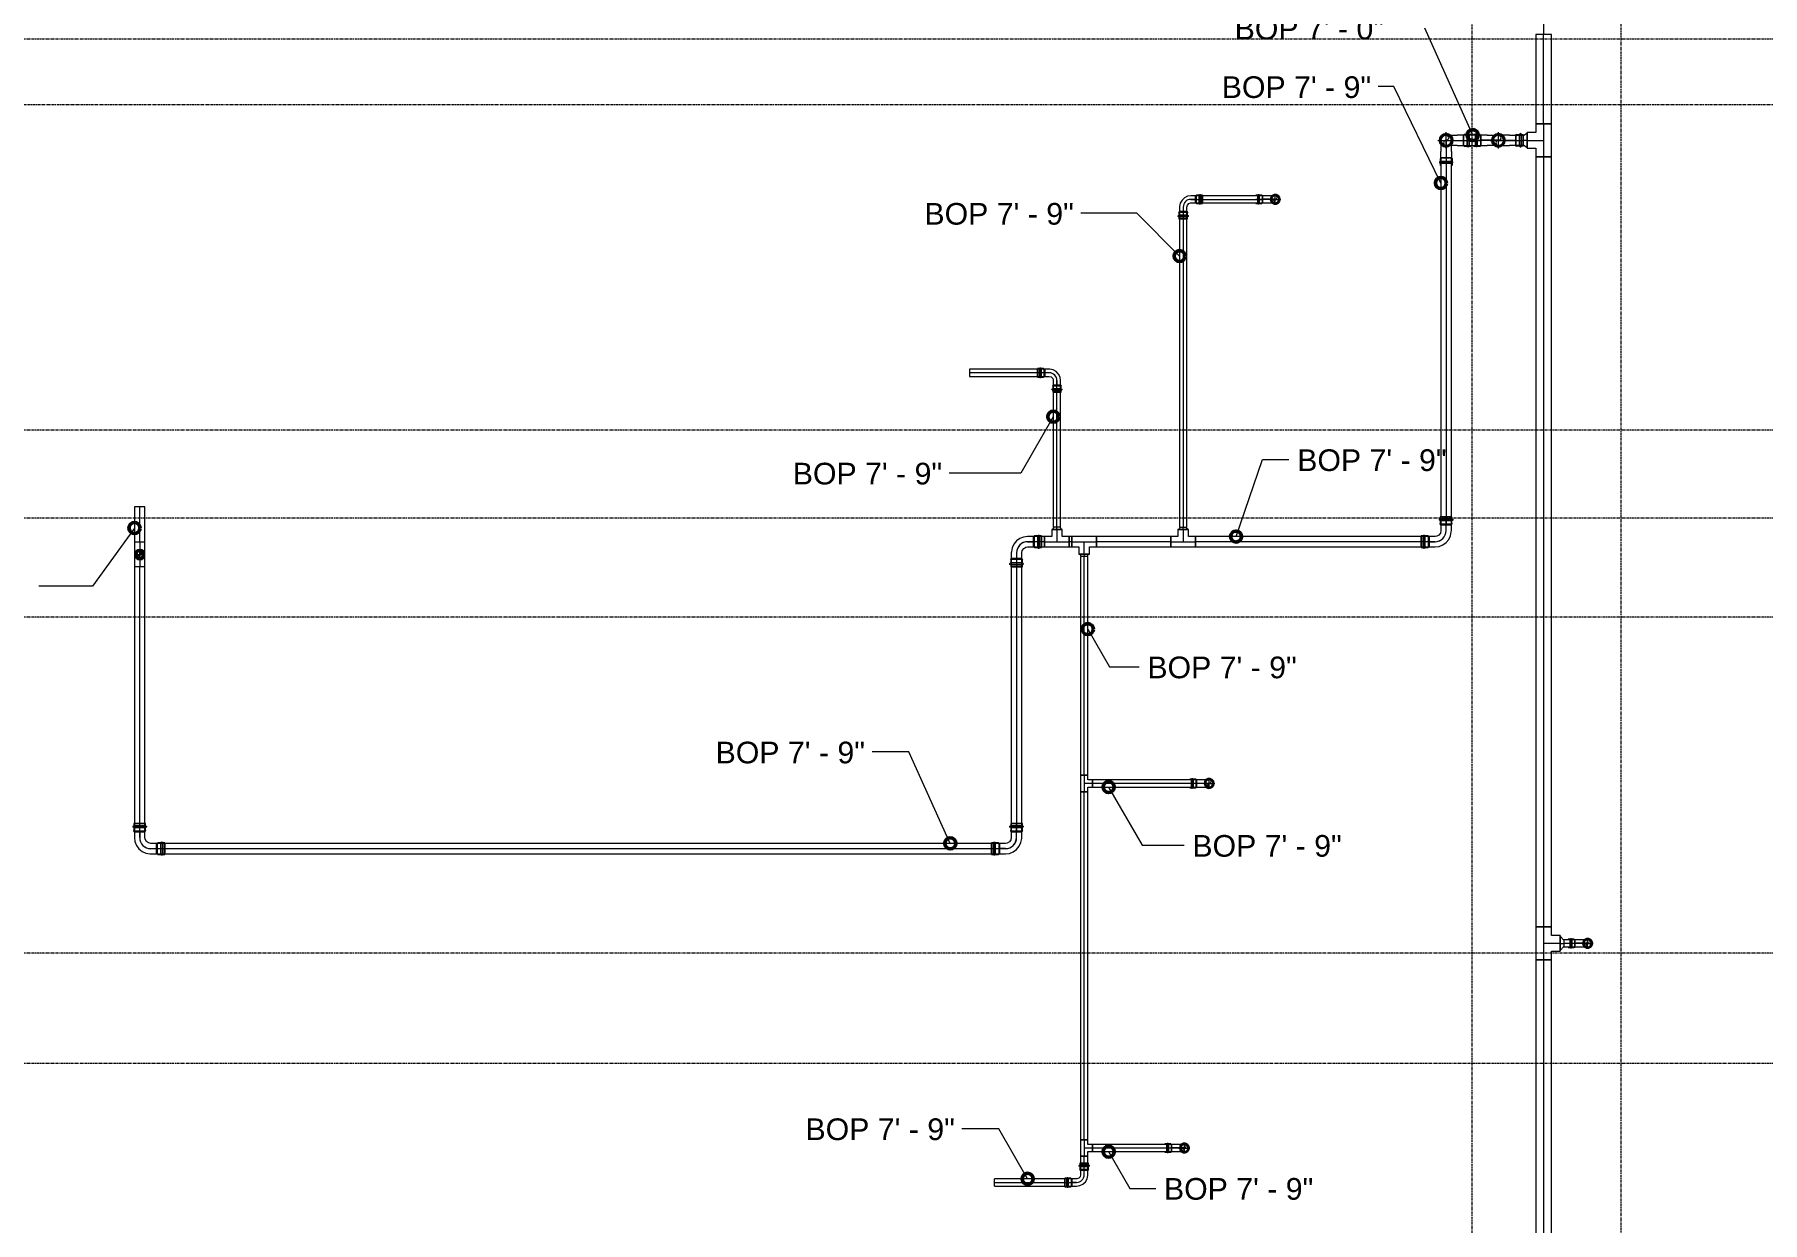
# Model space of a CAD drawing. Header units: inches. Extents: x -3679 to 241, y -496 to 1784.
# Drawn here: x -3343 to -3029.3, y 349.1 to 564.8 of the extents above; entities that cross this region are included whole.
import ezdxf

# ---------------------------------------------------------------- set-up
doc = ezdxf.new("R2010")
doc.units = ezdxf.units.IN
doc.header["$MEASUREMENT"] = 0
doc.linetypes.add('Grid Line', pattern=[0.875, 0.5, -0.125, 0.125, -0.125])
for name, color, linetype, lineweight in [('G-ANNO-DIMS', 251, 'Continuous', 9), ('P-PIPE', 1, 'Continuous', 9), ('P-PIPE-CNTR', 1, 'Continuous', 9), ('S-GRID', 8, 'Continuous', 9)]:
    doc.layers.add(name, color=color, linetype=linetype, lineweight=lineweight)
doc.styles.add('Arial', font='arial.ttf', dxfattribs={"height": 3.934132})

# ---------------------------------------------------------------- blocks, each defined once
blk = doc.blocks.new('Victaulic-VicPress316-Elbow 90-45deg Style P568_P571 - Standard-V1-FIFTH LEVEL')
at = {"layer": 'P-PIPE'}
for p, q in [((-2327.12, 161.86), (-2327.12, 161.86)), ((-2327.12, 161.86), (-2325.73, 161.86)), ((-2324.79, 162.52), (-2325.73, 162.52)), ((-2325.73, 161.86), (-2324.79, 161.86)), ((-2325.73, 161.21), (-2324.79, 161.21)), ((-2323.6, 162.52), (-2324.9, 162.52)), ((-2324.9, 161.86), (-2324.9, 161.86)), ((-2324.9, 161.86), (-2324.9, 161.86)), ((-2324.9, 161.21), (-2323.6, 161.21)), ((-2324.79, 162.52), (-2324.79, 161.86)), ((-2324.79, 161.86), (-2324.79, 162.52)), ((-2324.79, 161.86), (-2324.79, 161.21)), ((-2324.79, 161.21), (-2324.79, 161.86)), ((-2324.23, 162.63), (-2324.69, 162.63)), ((-2324.69, 161.1), (-2324.23, 161.1)), ((-2324.23, 161.86), (-2324.23, 161.86)), ((-2324.23, 161.86), (-2324.23, 161.86)), ((-2323.6, 162.63), (-2323.94, 162.63)), ((-2323.94, 161.86), (-2323.94, 161.86)), ((-2323.94, 161.86), (-2323.94, 161.86)), ((-2323.94, 161.1), (-2323.6, 161.1)), ((-2323.6, 161.86), (-2323.6, 161.86)), ((-2323.6, 161.86), (-2323.6, 161.86)), ((-2323.6, 161.86), (-2323.6, 161.86)), ((-2323.6, 161.86), (-2323.6, 161.86))]:
    blk.add_line(p, q, dxfattribs=at)
at = {"layer": 'P-PIPE', "flags": 128}
for points in [[(-2326.21, 161.86), (-2326.31, 162.26), (-2326.56, 162.58), (-2326.93, 162.76), (-2327.34, 162.75), (-2327.71, 162.56), (-2327.96, 162.24), (-2328.04, 161.86)], [(-2328.04, 161.86), (-2327.94, 161.47), (-2327.69, 161.15), (-2327.32, 160.97), (-2326.91, 160.98), (-2326.54, 161.17), (-2326.29, 161.49), (-2326.21, 161.86)], [(-2326.36, 161.86), (-2326.45, 162.23), (-2326.7, 162.51), (-2327.06, 162.63), (-2327.43, 162.57), (-2327.73, 162.34), (-2327.88, 162), (-2327.89, 161.86)], [(-2327.89, 161.86), (-2327.8, 161.5), (-2327.55, 161.22), (-2327.19, 161.1), (-2326.82, 161.16), (-2326.52, 161.39), (-2326.37, 161.73), (-2326.36, 161.86)], [(-2325.73, 162.52), (-2326.23, 162.52), (-2326.66, 162.52), (-2326.97, 162.52), (-2327.12, 162.52), (-2327.12, 162.52)], [(-2327.12, 161.21), (-2327.03, 161.21), (-2326.77, 161.21), (-2326.36, 161.21), (-2325.88, 161.21), (-2325.73, 161.21)], [(-2324.9, 162.52), (-2324.71, 162.63), (-2324.69, 162.63)], [(-2324.69, 161.1), (-2324.89, 161.19), (-2324.9, 161.21)], [(-2324.23, 162.63), (-2324.17, 162.75), (-2324.03, 162.76), (-2323.94, 162.65), (-2323.94, 162.63)], [(-2324.23, 162.63), (-2324.23, 162.54), (-2324.23, 162.29), (-2324.23, 161.93), (-2324.23, 161.86)], [(-2324.23, 161.86), (-2324.23, 162.23), (-2324.23, 162.51), (-2324.23, 162.63), (-2324.23, 162.63)], [(-2324.23, 161.1), (-2324.23, 161.19), (-2324.23, 161.44), (-2324.23, 161.8), (-2324.23, 161.86)], [(-2324.23, 161.86), (-2324.23, 161.5), (-2324.23, 161.22), (-2324.23, 161.1), (-2324.23, 161.1)], [(-2323.94, 161.1), (-2324.01, 160.98), (-2324.15, 160.97), (-2324.23, 161.08), (-2324.23, 161.1)], [(-2323.94, 162.63), (-2323.94, 162.54), (-2323.94, 162.29), (-2323.94, 161.93), (-2323.94, 161.86)], [(-2323.94, 161.86), (-2323.94, 162.23), (-2323.94, 162.51), (-2323.94, 162.63), (-2323.94, 162.63)], [(-2323.94, 161.1), (-2323.94, 161.19), (-2323.94, 161.44), (-2323.94, 161.8), (-2323.94, 161.86)], [(-2323.94, 161.86), (-2323.94, 161.5), (-2323.94, 161.22), (-2323.94, 161.1), (-2323.94, 161.1)]]:
    blk.add_lwpolyline(points, dxfattribs=at)
at = {"layer": 'P-PIPE'}
for radius, start, end in [(0.767, 0, 180), (0.767, 0, 180), (0.767, 0, 180), (0.767, 180, 360), (0.767, 180, 0), (0.767, 180, 0), (0.657, 360, 180), (0.657, 0, 180), (0.657, 90, 180), (0.658, 180, 0), (0.658, 180, 0), (0.657, 180, 270), (0.658, 0, 90), (0.658, 270, 0)]:
    blk.add_arc((-2327.12, 161.86), radius, start, end, dxfattribs=at)
blk = doc.blocks.new('Victaulic-VicPress316-Elbow 90-45deg Style P568_P571 - Standard-523083-FIFTH LEVEL')
at = {"layer": 'P-PIPE'}
for p, q in [((-0.77, 3.52), (-0.77, 3.18)), ((0.77, 3.52), (-0.77, 3.52)), ((-0.77, 3.52), (0.77, 3.52)), ((-0.77, 3.18), (0.77, 3.18)), ((0.77, 3.18), (-0.77, 3.18)), ((-0.66, 3.52), (-0.66, 2.22)), ((-0.66, 3.52), (0.66, 3.52)), ((0.66, 3.52), (-0.66, 3.52)), ((0.66, 2.22), (0.66, 3.52)), ((0.77, 3.18), (0.77, 3.52)), ((-3.18, 0.77), (-3.52, 0.77)), ((-3.52, 0.77), (-3.52, -0.77)), ((-3.52, -0.77), (-3.52, 0.77)), ((-2.22, 0.66), (-3.52, 0.66)), ((-3.52, -0.66), (-3.52, 0.66)), ((-3.52, 0.66), (-3.52, -0.66)), ((-3.18, -0.77), (-3.18, 0.77)), ((-3.18, 0.77), (-3.18, -0.77)), ((-2.44, 0.77), (-2.89, 0.77)), ((-2.89, -0.77), (-2.89, 0.77)), ((-2.89, 0.77), (-2.89, -0.77)), ((-1.39, 0.66), (-2.33, 0.66)), ((-2.33, 0), (-2.33, 0.66)), ((-2.33, 0.66), (-2.33, 0)), ((-2.22, -0.66), (-2.22, 0.66)), ((-2.22, 0.66), (-2.22, -0.66)), ((-0.77, 2.89), (-0.77, 2.44)), ((-0.77, 2.89), (0.77, 2.89)), ((0.77, 2.89), (-0.77, 2.89)), ((-0.66, 2.33), (-0.66, 1.39)), ((0, 2.33), (-0.66, 2.33)), ((-0.66, 2.33), (0, 2.33)), ((-0.66, 2.22), (0.66, 2.22)), ((0.66, 2.22), (-0.66, 2.22)), ((0, 2.33), (0.66, 2.33)), ((0.66, 2.33), (0, 2.33)), ((0, 1.39), (0, 2.33)), ((0.66, 1.39), (0.66, 2.33)), ((0.77, 2.44), (0.77, 2.89)), ((-3.52, -0.66), (-2.22, -0.66)), ((-3.52, -0.77), (-3.18, -0.77)), ((-2.89, -0.77), (-2.44, -0.77)), ((-2.33, 0), (-2.33, -0.66)), ((-2.33, -0.66), (-2.33, 0)), ((-1.39, 0), (-2.33, 0)), ((-2.33, -0.66), (-1.39, -0.66))]:
    blk.add_line(p, q, dxfattribs=at)
at = {"layer": 'P-PIPE', "flags": 128}
for points in [[(-0.77, 2.89), (-0.89, 2.96), (-0.9, 3.1), (-0.79, 3.18), (-0.77, 3.18)], [(0.77, 3.18), (0.67, 3.18), (0.42, 3.18), (0.07, 3.18), (-0.3, 3.18), (-0.6, 3.18), (-0.75, 3.18), (-0.77, 3.18)], [(-0.77, 3.18), (-0.67, 3.18), (-0.42, 3.18), (-0.07, 3.18), (0.3, 3.18), (0.6, 3.18), (0.75, 3.18), (0.77, 3.18)], [(0.77, 3.18), (0.89, 3.11), (0.9, 2.98), (0.79, 2.89), (0.77, 2.89)], [(-3.18, 0.77), (-3.11, 0.89), (-2.98, 0.9), (-2.89, 0.79), (-2.89, 0.77)], [(-3.18, 0.77), (-3.18, 0.67), (-3.18, 0.42), (-3.18, 0.07), (-3.18, -0.3), (-3.18, -0.6), (-3.18, -0.75), (-3.18, -0.77)], [(-3.18, -0.77), (-3.18, -0.67), (-3.18, -0.42), (-3.18, -0.07), (-3.18, 0.3), (-3.18, 0.6), (-3.18, 0.75), (-3.18, 0.77)], [(-2.89, -0.77), (-2.89, -0.67), (-2.89, -0.42), (-2.89, -0.07), (-2.89, 0.3), (-2.89, 0.6), (-2.89, 0.75), (-2.89, 0.77)], [(-2.89, 0.77), (-2.89, 0.67), (-2.89, 0.42), (-2.89, 0.07), (-2.89, -0.3), (-2.89, -0.6), (-2.89, -0.75), (-2.89, -0.77)], [(-2.44, 0.77), (-2.24, 0.68), (-2.22, 0.66)], [(-0.66, 1.39), (-0.75, 1.04), (-1, 0.77), (-1.35, 0.66), (-1.39, 0.66)], [(-1.39, -0.66), (-0.78, -0.56), (-0.23, -0.29), (0.22, 0.13), (0.53, 0.67), (0.65, 1.27), (0.66, 1.39)], [(-0.77, 2.89), (-0.67, 2.89), (-0.42, 2.89), (-0.07, 2.89), (0.3, 2.89), (0.6, 2.89), (0.75, 2.89), (0.77, 2.89)], [(0.77, 2.89), (0.67, 2.89), (0.42, 2.89), (0.07, 2.89), (-0.3, 2.89), (-0.6, 2.89), (-0.75, 2.89), (-0.77, 2.89)], [(-0.66, 2.22), (-0.77, 2.41), (-0.77, 2.44)], [(0.77, 2.44), (0.68, 2.24), (0.66, 2.22)], [(-2.89, -0.77), (-2.96, -0.89), (-3.1, -0.9), (-3.18, -0.79), (-3.18, -0.77)], [(-2.22, -0.66), (-2.41, -0.77), (-2.44, -0.77)]]:
    blk.add_lwpolyline(points, dxfattribs=at)
at = {"layer": 'P-PIPE'}
blk.add_arc((-1.39, 1.39), 1.39, 270, 0, dxfattribs=at)
blk = doc.blocks.new('Victaulic-VicPress316-Elbow 90-45deg Style P568_P571 - Standard-1125944-FIFTH LEVEL')
at = {"layer": 'P-PIPE'}
for p, q in [((-1.06, 4.55), (-1.06, 4.17)), ((1.06, 4.55), (-1.06, 4.55)), ((-1.06, 4.55), (1.06, 4.55)), ((-1.06, 4.17), (1.06, 4.17)), ((1.06, 4.17), (-1.06, 4.17)), ((-1.06, 3.85), (-1.06, 3.29)), ((-1.06, 3.85), (1.06, 3.85)), ((1.06, 3.85), (-1.06, 3.85)), ((-0.95, 4.55), (-0.95, 3.07)), ((-0.95, 4.55), (0.95, 4.55)), ((0.95, 4.55), (-0.95, 4.55)), ((-0.95, 3.18), (-0.95, 2.02)), ((0, 3.18), (-0.95, 3.18)), ((-0.95, 3.18), (0, 3.18)), ((0, 3.18), (0.95, 3.18)), ((0.95, 3.18), (0, 3.18)), ((0, 2.02), (0, 3.18)), ((0.95, 3.07), (0.95, 4.55)), ((0.95, 2.02), (0.95, 3.18)), ((1.06, 4.17), (1.06, 4.55)), ((1.06, 3.29), (1.06, 3.85)), ((-4.17, 1.06), (-4.55, 1.06)), ((-4.55, 1.06), (-4.55, -1.06)), ((-4.55, -1.06), (-4.55, 1.06)), ((-3.07, 0.95), (-4.55, 0.95)), ((-4.55, -0.95), (-4.55, 0.95)), ((-4.55, 0.95), (-4.55, -0.95)), ((-4.17, -1.06), (-4.17, 1.06)), ((-4.17, 1.06), (-4.17, -1.06)), ((-3.29, 1.06), (-3.85, 1.06)), ((-3.85, -1.06), (-3.85, 1.06)), ((-3.85, 1.06), (-3.85, -1.06)), ((-2.02, 0.95), (-3.18, 0.95)), ((-3.18, 0), (-3.18, 0.95)), ((-3.18, 0.95), (-3.18, 0)), ((-3.07, -0.95), (-3.07, 0.95)), ((-3.07, 0.95), (-3.07, -0.95)), ((-0.95, 3.07), (0.95, 3.07)), ((0.95, 3.07), (-0.95, 3.07)), ((-4.55, -0.95), (-3.07, -0.95)), ((-4.55, -1.06), (-4.17, -1.06)), ((-3.85, -1.06), (-3.29, -1.06)), ((-3.18, 0), (-3.18, -0.95)), ((-3.18, -0.95), (-3.18, 0)), ((-2.02, 0), (-3.18, 0)), ((-3.18, -0.95), (-2.02, -0.95))]:
    blk.add_line(p, q, dxfattribs=at)
at = {"layer": 'P-PIPE', "flags": 128}
for points in [[(-1.06, 3.85), (-1.2, 3.92), (-1.21, 4.08), (-1.08, 4.17), (-1.06, 4.17)], [(1.06, 4.17), (0.97, 4.17), (0.71, 4.17), (0.32, 4.17), (-0.12, 4.17), (-0.54, 4.17), (-0.86, 4.17), (-1.04, 4.17), (-1.06, 4.17)], [(-1.06, 4.17), (-0.97, 4.17), (-0.71, 4.17), (-0.32, 4.17), (0.12, 4.17), (0.54, 4.17), (0.86, 4.17), (1.04, 4.17), (1.06, 4.17)], [(-1.06, 3.85), (-0.97, 3.85), (-0.71, 3.85), (-0.32, 3.85), (0.12, 3.85), (0.54, 3.85), (0.86, 3.85), (1.04, 3.85), (1.06, 3.85)], [(1.06, 3.85), (0.97, 3.85), (0.71, 3.85), (0.32, 3.85), (-0.12, 3.85), (-0.54, 3.85), (-0.86, 3.85), (-1.04, 3.85), (-1.06, 3.85)], [(-0.95, 3.07), (-1.06, 3.26), (-1.06, 3.29)], [(1.06, 3.29), (0.97, 3.09), (0.95, 3.07)], [(1.06, 4.17), (1.2, 4.1), (1.21, 3.94), (1.08, 3.85), (1.06, 3.85)], [(-4.17, 1.06), (-4.1, 1.2), (-3.94, 1.21), (-3.85, 1.08), (-3.85, 1.06)], [(-4.17, 1.06), (-4.17, 0.97), (-4.17, 0.71), (-4.17, 0.32), (-4.17, -0.12), (-4.17, -0.54), (-4.17, -0.86), (-4.17, -1.04), (-4.17, -1.06)], [(-4.17, -1.06), (-4.17, -0.97), (-4.17, -0.71), (-4.17, -0.32), (-4.17, 0.12), (-4.17, 0.54), (-4.17, 0.86), (-4.17, 1.04), (-4.17, 1.06)], [(-3.85, -1.06), (-3.85, -0.97), (-3.85, -0.71), (-3.85, -0.32), (-3.85, 0.12), (-3.85, 0.54), (-3.85, 0.86), (-3.85, 1.04), (-3.85, 1.06)], [(-3.85, 1.06), (-3.85, 0.97), (-3.85, 0.71), (-3.85, 0.32), (-3.85, -0.12), (-3.85, -0.54), (-3.85, -0.86), (-3.85, -1.04), (-3.85, -1.06)], [(-3.29, 1.06), (-3.09, 0.97), (-3.07, 0.95)], [(-0.95, 2.02), (-1.04, 1.58), (-1.3, 1.22), (-1.69, 1), (-2.02, 0.95)], [(-2.02, -0.95), (-1.28, -0.86), (-0.59, -0.58), (0.02, -0.15), (0.49, 0.43), (0.81, 1.1), (0.94, 1.83), (0.95, 2.02)], [(-3.85, -1.06), (-3.92, -1.2), (-4.08, -1.21), (-4.17, -1.08), (-4.17, -1.06)], [(-3.07, -0.95), (-3.26, -1.06), (-3.29, -1.06)]]:
    blk.add_lwpolyline(points, dxfattribs=at)
at = {"layer": 'P-PIPE'}
blk.add_arc((-2.02, 2.02), 2.02, 270, 0, dxfattribs=at)
blk = doc.blocks.new('Transition - Generic - Plumbing-CW-1022941-FIFTH LEVEL')
at = {"layer": 'P-PIPE'}
for radius, start, end in [(0.812, 0, 180), (0.562, 360, 180), (0.812, 180, 0), (0.563, 180, 0)]:
    blk.add_arc((-3323.92, 470.33), radius, start, end, dxfattribs=at)
blk = doc.blocks.new('Victaulic-VicPress316-Elbow 90-45deg Style P568_P571 - Standard-V11-FIFTH LEVEL')
at = {"layer": 'P-PIPE'}
for p, q in [((-3077.06, 595.55), (-3077.06, 595.17)), ((-3077.06, 594.85), (-3077.06, 594.29)), ((-3076.95, 595.55), (-3076.95, 594.07)), ((-3076.95, 594.18), (-3076.95, 593.02)), ((-3076, 594.18), (-3076.95, 594.18)), ((-3076.95, 594.18), (-3076, 594.18)), ((-3076, 595.55), (-3076, 595.55)), ((-3076, 595.55), (-3076, 595.55)), ((-3076, 595.55), (-3076, 595.55)), ((-3076, 595.55), (-3076, 595.55)), ((-3076, 595.17), (-3076, 595.17)), ((-3076, 595.17), (-3076, 595.17)), ((-3076, 594.85), (-3076, 594.85)), ((-3076, 594.85), (-3076, 594.85)), ((-3075.05, 594.18), (-3076, 594.18)), ((-3076, 594.18), (-3075.05, 594.18)), ((-3076, 593.02), (-3076, 594.18)), ((-3076, 594.07), (-3076, 594.07)), ((-3076, 594.07), (-3076, 594.07)), ((-3076, 591), (-3076, 593.02)), ((-3075.05, 594.07), (-3075.05, 595.55)), ((-3075.05, 593.02), (-3075.05, 594.18)), ((-3074.94, 595.17), (-3074.94, 595.55)), ((-3074.94, 594.29), (-3074.94, 594.85)), ((-3076, 591), (-3076, 591))]:
    blk.add_line(p, q, dxfattribs=at)
at = {"layer": 'P-PIPE', "flags": 128}
for points in [[(-3077.06, 594.85), (-3077.2, 594.92), (-3077.21, 595.08), (-3077.09, 595.17), (-3077.06, 595.17)], [(-3077.06, 595.17), (-3076.97, 595.17), (-3076.71, 595.17), (-3076.32, 595.17), (-3076, 595.17)], [(-3076, 595.17), (-3076.44, 595.17), (-3076.79, 595.17), (-3077.01, 595.17), (-3077.06, 595.17)], [(-3077.06, 594.85), (-3076.97, 594.85), (-3076.71, 594.85), (-3076.32, 594.85), (-3076, 594.85)], [(-3076, 594.85), (-3076.44, 594.85), (-3076.79, 594.85), (-3077.01, 594.85), (-3077.06, 594.85)], [(-3076.95, 594.07), (-3077.06, 594.26), (-3077.06, 594.29)], [(-3076.95, 591), (-3076.95, 591.09), (-3076.95, 591.36), (-3076.95, 591.79), (-3076.95, 592.32), (-3076.95, 592.92), (-3076.95, 593.02)], [(-3074.94, 595.17), (-3075.04, 595.17), (-3075.3, 595.17), (-3075.68, 595.17), (-3076, 595.17)], [(-3076, 595.17), (-3075.57, 595.17), (-3075.21, 595.17), (-3074.99, 595.17), (-3074.94, 595.17)], [(-3074.94, 594.85), (-3075.04, 594.85), (-3075.3, 594.85), (-3075.68, 594.85), (-3076, 594.85)], [(-3076, 594.85), (-3075.57, 594.85), (-3075.21, 594.85), (-3074.99, 594.85), (-3074.94, 594.85)], [(-3074.94, 594.29), (-3075.03, 594.09), (-3075.05, 594.07)], [(-3075.05, 593.02), (-3075.05, 592.41), (-3075.05, 591.86), (-3075.05, 591.42), (-3075.05, 591.12), (-3075.05, 591), (-3075.05, 591)], [(-3074.94, 595.17), (-3074.81, 595.1), (-3074.79, 594.94), (-3074.92, 594.85), (-3074.94, 594.85)], [(-3076, 592.22), (-3076.47, 592.13), (-3076.87, 591.87), (-3077.13, 591.47), (-3077.23, 591.01), (-3077.14, 590.54), (-3076.87, 590.14), (-3076.48, 589.87), (-3076.02, 589.78), (-3076, 589.78)], [(-3076.95, 591), (-3076.86, 591.41), (-3076.6, 591.74), (-3076.23, 591.92), (-3076, 591.95)], [(-3076, 590.05), (-3076.41, 590.14), (-3076.74, 590.4), (-3076.93, 590.78), (-3076.95, 591)], [(-3076, 589.78), (-3075.54, 589.87), (-3075.14, 590.13), (-3074.87, 590.53), (-3074.78, 590.99), (-3074.87, 591.46), (-3075.13, 591.86), (-3075.53, 592.13), (-3075.99, 592.22), (-3076, 592.22)], [(-3076, 591.95), (-3075.59, 591.86), (-3075.27, 591.6), (-3075.08, 591.22), (-3075.05, 591)], [(-3075.05, 591), (-3075.15, 590.59), (-3075.4, 590.26), (-3075.78, 590.08), (-3076, 590.05)]]:
    blk.add_lwpolyline(points, dxfattribs=at)
at = {"layer": 'P-PIPE'}
for radius, start, end in [(1.06, 90, 270), (1.06, 90, 270), (1.06, 90, 270), (0.95, 90, 270), (0.95, 90, 270), (0.95, 90, 180), (0.95, 180, 270), (1.06, 270, 90), (1.06, 270, 90), (1.06, 270, 90), (0.95, 270, 90), (0.95, 270, 90), (0.95, 0, 90), (0.95, 270, 0)]:
    blk.add_arc((-3076, 591), radius, start, end, dxfattribs=at)

msp = doc.modelspace()

# ---------------------------------------------------------------- linework, layer by layer
at = {"layer": 'G-ANNO-DIMS'}
for p, q in [((-3081.88, 546.49), (-3090.57, 565.93)), ((-3096.22, 555.3), (-3099.02, 555.3)), ((-3087.65, 537.79), (-3096.22, 555.3)), ((-3142.87, 532.3), (-3153.01, 532.3)), ((-3135.1, 524.53), (-3142.87, 532.3)), ((-3158.03, 495.37), (-3163.94, 485.13)), ((-3124.84, 473.61), (-3120.04, 487.57)), ((-3120.04, 487.57), (-3115.24, 487.57)), ((-3163.94, 485.13), (-3176.92, 485.13)), ((-3324.87, 475.15), (-3332.52, 464.62)), ((-3332.52, 464.62), (-3342.25, 464.62)), ((-3151.76, 456.8), (-3147.8, 449.94)), ((-3147.8, 449.94), (-3142.45, 449.94)), ((-3184.29, 434.49), (-3190.93, 434.49)), ((-3176.73, 417.89), (-3184.29, 434.49)), ((-3147.99, 428.12), (-3141.88, 417.54)), ((-3141.88, 417.54), (-3134.28, 417.54)), ((-3167.94, 366.09), (-3174.61, 366.09)), ((-3162.69, 356.99), (-3167.94, 366.09)), ((-3147.99, 361.93), (-3144.14, 355.26)), ((-3144.14, 355.26), (-3139.44, 355.26))]:
    msp.add_line(p, q, dxfattribs=at)
at = {"layer": 'G-ANNO-DIMS', "lineweight": 50}
for centre in [(-3081.88, 546.49), (-3087.65, 537.79), (-3135.1, 524.53), (-3158.03, 495.37), (-3324.87, 475.15), (-3124.84, 473.61), (-3151.76, 456.8), (-3147.99, 428.12), (-3176.73, 417.89), (-3147.99, 361.93), (-3162.69, 356.99)]:
    msp.add_circle(centre, 1, dxfattribs=at)
at = {"layer": 'P-PIPE'}
for p, q in [((-3070.43, 564.75), (-3070.43, 548.53)), ((-3067.56, 564.75), (-3070.43, 564.75)), ((-3067.56, 548.53), (-3067.56, 564.75)), ((-3080.38, 546.49), (-3083.52, 546.49)), ((-3083.52, 544.59), (-3083.52, 546.49)), ((-3080.38, 544.59), (-3080.38, 546.49)), ((-3072.65, 546.49), (-3074.02, 546.49)), ((-3074.02, 544.59), (-3074.02, 546.49)), ((-3071.99, 546.85), (-3072.65, 546.35)), ((-3072.65, 544.59), (-3072.65, 546.49)), ((-3070.43, 546.98), (-3071.99, 546.98)), ((-3071.99, 546.98), (-3071.99, 544.11)), ((-3071.99, 544.11), (-3071.99, 546.98)), ((-3067.56, 548.53), (-3070.43, 548.53)), ((-3070.43, 548.53), (-3070.43, 546.98)), ((-3070.43, 548.53), (-3067.56, 548.53)), ((-3067.56, 548.53), (-3070.43, 548.53)), ((-3067.56, 542.55), (-3067.56, 548.53)), ((-3083.52, 544.59), (-3080.38, 544.59)), ((-3074.02, 544.59), (-3072.65, 544.59)), ((-3072.65, 544.73), (-3071.99, 544.23)), ((-3071.99, 544.11), (-3070.43, 544.11)), ((-3070.43, 544.11), (-3070.43, 542.55)), ((-3087.65, 542.36), (-3087.65, 475.84)), ((-3087.65, 542.36), (-3085.75, 542.36)), ((-3085.75, 475.84), (-3085.75, 542.36)), ((-3070.43, 542.55), (-3070.43, 402.73)), ((-3070.43, 542.55), (-3067.56, 542.55)), ((-3070.43, 542.55), (-3067.56, 542.55)), ((-3067.56, 542.55), (-3070.43, 542.55)), ((-3067.56, 402.73), (-3067.56, 542.55)), ((-3120.05, 535.49), (-3132.11, 535.49)), ((-3132.11, 534.18), (-3132.11, 535.49)), ((-3132.11, 534.18), (-3120.05, 534.18)), ((-3120.05, 534.18), (-3120.05, 535.49)), ((-3135.1, 532.5), (-3135.1, 475.31)), ((-3135.1, 532.5), (-3133.78, 532.5)), ((-3133.78, 475.31), (-3133.78, 532.5)), ((-3159.7, 503.99), (-3173.22, 503.99)), ((-3173.22, 503.99), (-3173.22, 502.68)), ((-3173.22, 502.68), (-3159.7, 502.68)), ((-3159.7, 503.99), (-3159.7, 502.68)), ((-3158.03, 501), (-3158.03, 475.31)), ((-3156.72, 501), (-3158.03, 501)), ((-3156.72, 475.31), (-3156.72, 501)), ((-3324.87, 479), (-3324.87, 472.58)), ((-3322.97, 479), (-3324.87, 479)), ((-3322.97, 472.58), (-3322.97, 479)), ((-3158.32, 474.91), (-3158.32, 473.61)), ((-3158.32, 474.91), (-3156.42, 474.91)), ((-3156.42, 474.91), (-3158.32, 474.91)), ((-3157.94, 475.31), (-3158.19, 474.91)), ((-3156.72, 475.31), (-3158.03, 475.31)), ((-3156.56, 474.91), (-3156.81, 475.31)), ((-3156.42, 473.61), (-3156.42, 474.91)), ((-3135.39, 474.91), (-3135.39, 473.61)), ((-3135.39, 474.91), (-3133.49, 474.91)), ((-3133.49, 474.91), (-3135.39, 474.91)), ((-3135, 475.31), (-3135.25, 474.91)), ((-3135.1, 475.31), (-3133.78, 475.31)), ((-3133.63, 474.91), (-3133.88, 475.31)), ((-3133.49, 473.61), (-3133.49, 474.91)), ((-3087.65, 475.84), (-3085.75, 475.84)), ((-3324.88, 472.58), (-3324.88, 468.09)), ((-3322.97, 472.58), (-3324.87, 472.58)), ((-3322.97, 468.09), (-3322.97, 472.58)), ((-3159.62, 473.61), (-3161.53, 473.61)), ((-3161.53, 473.61), (-3161.53, 471.71)), ((-3161.53, 471.71), (-3159.62, 471.71)), ((-3158.32, 473.61), (-3159.62, 473.61)), ((-3159.62, 473.61), (-3159.62, 471.71)), ((-3159.62, 471.71), (-3159.62, 473.61)), ((-3159.62, 473.61), (-3159.62, 471.71)), ((-3159.62, 471.71), (-3155.13, 471.71)), ((-3155.13, 473.61), (-3156.42, 473.61)), ((-3154.66, 473.61), (-3155.13, 473.61)), ((-3155.13, 473.61), (-3155.13, 471.71)), ((-3155.13, 473.61), (-3155.13, 471.71)), ((-3155.13, 471.71), (-3155.13, 473.61)), ((-3155.13, 471.71), (-3154.66, 471.71)), ((-3154.66, 473.61), (-3154.66, 471.71)), ((-3150.18, 473.61), (-3154.66, 473.61)), ((-3154.66, 471.71), (-3154.66, 473.61)), ((-3154.66, 473.61), (-3154.66, 471.71)), ((-3154.66, 471.71), (-3153.37, 471.71)), ((-3153.37, 471.71), (-3153.37, 470.42)), ((-3151.47, 471.71), (-3150.18, 471.71)), ((-3151.47, 470.42), (-3151.47, 471.71)), ((-3150.18, 471.71), (-3150.18, 473.61)), ((-3150.18, 473.61), (-3150.18, 471.71)), ((-3136.68, 473.61), (-3150.18, 473.61)), ((-3150.18, 473.61), (-3150.18, 471.71)), ((-3150.18, 471.71), (-3136.68, 471.71)), ((-3136.68, 473.61), (-3136.68, 471.71)), ((-3135.39, 473.61), (-3136.68, 473.61)), ((-3136.68, 473.61), (-3136.68, 471.71)), ((-3136.68, 471.71), (-3136.68, 473.61)), ((-3136.68, 471.71), (-3132.2, 471.71)), ((-3132.2, 473.61), (-3133.49, 473.61)), ((-3132.2, 473.61), (-3132.2, 471.71)), ((-3132.2, 471.71), (-3132.2, 473.61)), ((-3089.88, 473.61), (-3132.2, 473.61)), ((-3132.2, 473.61), (-3132.2, 471.71)), ((-3132.2, 471.71), (-3089.88, 471.71)), ((-3089.88, 473.61), (-3089.88, 471.71)), ((-3324.87, 468.09), (-3324.87, 420.12)), ((-3322.97, 468.09), (-3324.87, 468.09)), ((-3322.97, 420.12), (-3322.97, 468.09)), ((-3165.66, 469.48), (-3165.66, 420.12)), ((-3165.66, 469.48), (-3163.76, 469.48)), ((-3163.76, 420.12), (-3163.76, 469.48)), ((-3153.37, 470.42), (-3151.47, 470.42)), ((-3151.47, 470.42), (-3153.37, 470.42)), ((-3153.23, 470.42), (-3152.98, 470.01)), ((-3153.08, 470.01), (-3153.08, 430.28)), ((-3151.76, 470.01), (-3153.08, 470.01)), ((-3151.86, 470.01), (-3151.61, 470.42)), ((-3151.76, 430.28), (-3151.76, 470.01)), ((-3151.76, 430.28), (-3153.08, 430.28)), ((-3153.08, 430.28), (-3153.08, 427.28)), ((-3151.76, 430.28), (-3153.08, 430.28)), ((-3153.08, 430.28), (-3151.76, 430.28)), ((-3151.76, 429.44), (-3151.76, 430.28)), ((-3151.76, 427.28), (-3153.08, 427.28)), ((-3153.08, 427.28), (-3151.76, 427.28)), ((-3153.08, 427.28), (-3153.08, 364.08)), ((-3151.76, 427.28), (-3153.08, 427.28)), ((-3150.92, 429.44), (-3151.76, 429.44)), ((-3151.76, 427.28), (-3151.76, 428.12)), ((-3151.76, 428.12), (-3150.92, 428.12)), ((-3151.76, 364.08), (-3151.76, 427.28)), ((-3132.05, 429.44), (-3150.92, 429.44)), ((-3150.92, 429.44), (-3150.92, 428.12)), ((-3150.92, 429.44), (-3150.92, 428.12)), ((-3150.92, 428.12), (-3150.92, 429.44)), ((-3150.92, 428.12), (-3132.05, 428.12)), ((-3132.05, 429.44), (-3132.05, 428.12)), ((-3322.97, 420.12), (-3324.87, 420.12)), ((-3167.89, 417.89), (-3320.74, 417.89)), ((-3320.74, 415.99), (-3320.74, 417.89)), ((-3167.89, 415.99), (-3167.89, 417.89)), ((-3165.66, 420.12), (-3163.76, 420.12)), ((-3320.74, 415.99), (-3167.89, 415.99)), ((-3070.43, 402.73), (-3070.43, 396.75)), ((-3067.56, 402.73), (-3070.43, 402.73)), ((-3070.43, 402.73), (-3067.56, 402.73)), ((-3070.43, 402.73), (-3067.56, 402.73)), ((-3067.56, 401.18), (-3067.56, 402.73)), ((-3066.01, 401.18), (-3067.56, 401.18)), ((-3066.01, 401.18), (-3066.01, 398.31)), ((-3066.01, 398.31), (-3066.01, 401.18)), ((-3065.35, 400.31), (-3066.01, 401.06)), ((-3066.01, 398.43), (-3065.35, 399.18)), ((-3063.33, 400.4), (-3065.35, 400.4)), ((-3065.35, 400.4), (-3065.35, 399.09)), ((-3065.35, 399.09), (-3063.33, 399.09)), ((-3063.33, 400.4), (-3063.33, 399.09)), ((-3067.56, 396.75), (-3070.43, 396.75)), ((-3070.43, 396.75), (-3067.56, 396.75)), ((-3070.43, 396.75), (-3070.43, 268.83)), ((-3070.43, 396.75), (-3067.56, 396.75)), ((-3067.56, 396.75), (-3067.56, 398.31)), ((-3067.56, 398.31), (-3066.01, 398.31)), ((-3067.56, 268.83), (-3067.56, 396.75)), ((-3153.08, 364.08), (-3153.08, 361.09)), ((-3151.76, 364.08), (-3153.08, 364.08)), ((-3153.08, 364.08), (-3151.76, 364.08)), ((-3151.76, 364.08), (-3153.08, 364.08)), ((-3151.76, 363.24), (-3151.76, 364.08)), ((-3151.76, 361.09), (-3153.08, 361.09)), ((-3153.08, 361.09), (-3151.76, 361.09)), ((-3153.08, 361.09), (-3153.08, 358.66)), ((-3151.76, 361.09), (-3153.08, 361.09)), ((-3150.92, 363.24), (-3151.76, 363.24)), ((-3151.76, 361.09), (-3151.76, 361.93)), ((-3151.76, 361.93), (-3150.92, 361.93)), ((-3151.76, 358.66), (-3151.76, 361.09)), ((-3136.55, 363.24), (-3150.92, 363.24)), ((-3150.92, 363.24), (-3150.92, 361.93)), ((-3150.92, 363.24), (-3150.92, 361.93)), ((-3150.92, 361.93), (-3150.92, 363.24)), ((-3150.92, 361.93), (-3136.55, 361.93)), ((-3136.55, 363.24), (-3136.55, 361.93)), ((-3151.76, 358.66), (-3153.08, 358.66)), ((-3154.75, 356.99), (-3168.72, 356.99)), ((-3168.72, 355.68), (-3168.72, 356.99)), ((-3168.72, 355.68), (-3154.75, 355.68)), ((-3154.75, 355.68), (-3154.75, 356.99))]:
    msp.add_line(p, q, dxfattribs=at)
for centre, radius, start, end in [((-3086.7, 545.54), 0.95, 0, 180), ((-3086.7, 546.02), 0.475, 270, 90), ((-3077.2, 545.54), 0.95, 0, 180), ((-3077.2, 546.02), 0.475, 270, 90), ((-3086.7, 545.54), 0.95, 180, 0), ((-3086.7, 545.07), 0.475, 90, 270), ((-3077.2, 545.54), 0.95, 180, 0), ((-3077.2, 545.07), 0.475, 90, 270), ((-3117.72, 534.83), 0.658, 0, 180), ((-3117.72, 534.83), 0.658, 180, 0), ((-3117.72, 534.51), 0.329, 90, 270), ((-3117.72, 535.16), 0.329, 270, 90), ((-3323.92, 470.33), 0.951, 90, 270), ((-3323.92, 470.33), 0.658, 0, 180), ((-3323.92, 470.33), 0.951, 270, 90), ((-3323.92, 470.66), 0.329, 270, 90), ((-3323.92, 470.33), 0.658, 180, 0), ((-3323.92, 470.01), 0.329, 90, 270), ((-3129.72, 428.78), 0.658, 0, 180), ((-3129.72, 428.78), 0.658, 180, 0), ((-3129.72, 428.45), 0.329, 90, 270), ((-3129.72, 429.11), 0.329, 270, 90), ((-3061, 399.74), 0.657, 0, 180), ((-3061, 399.74), 0.657, 180, 0), ((-3061, 399.41), 0.329, 90, 270), ((-3061, 400.07), 0.329, 270, 90), ((-3134.22, 362.58), 0.658, 0, 180), ((-3134.22, 362.58), 0.658, 180, 0), ((-3134.22, 362.26), 0.329, 90, 270), ((-3134.22, 362.91), 0.329, 270, 90)]:
    msp.add_arc(centre, radius, start, end, dxfattribs=at)
at = {"layer": 'P-PIPE-CNTR'}
for p, q in [((-3069, 570.73), (-3069, 564.75)), ((-3069, 548.53), (-3069, 564.75)), ((-3069, 548.53), (-3069, 564.75)), ((-3086.7, 544.04), (-3086.7, 547.04)), ((-3077.2, 544.04), (-3077.2, 547.04)), ((-3069, 548.53), (-3069, 542.55)), ((-3088.2, 545.54), (-3085.2, 545.54)), ((-3086.7, 545.54), (-3084.68, 545.54)), ((-3086.7, 545.54), (-3086.7, 543.53)), ((-3086.7, 543.53), (-3086.7, 542.36)), ((-3086.7, 543.53), (-3086.7, 540.99)), ((-3084.68, 545.54), (-3083.52, 545.54)), ((-3084.68, 545.54), (-3082.15, 545.54)), ((-3083.52, 545.54), (-3080.38, 545.54)), ((-3083.52, 545.54), (-3080.38, 545.54)), ((-3079.21, 545.54), (-3081.75, 545.54)), ((-3079.21, 545.54), (-3080.38, 545.54)), ((-3077.2, 545.54), (-3079.21, 545.54)), ((-3078.7, 545.54), (-3075.7, 545.54)), ((-3077.2, 545.54), (-3075.18, 545.54)), ((-3075.18, 545.54), (-3074.02, 545.54)), ((-3075.18, 545.54), (-3072.65, 545.54)), ((-3074.02, 545.54), (-3072.65, 545.54)), ((-3074.02, 545.54), (-3072.65, 545.54)), ((-3071.99, 545.54), (-3072.65, 545.54)), ((-3071.99, 545.54), (-3069, 545.54)), ((-3086.7, 542.36), (-3086.7, 475.84)), ((-3086.7, 542.36), (-3086.7, 475.84)), ((-3069, 542.55), (-3069, 402.73)), ((-3069, 542.55), (-3069, 402.73)), ((-3134.44, 533.44), (-3134.44, 532.5)), ((-3134.44, 533.44), (-3134.44, 531.31)), ((-3132.11, 534.83), (-3133.05, 534.83)), ((-3132.11, 534.83), (-3120.05, 534.83)), ((-3132.11, 534.83), (-3120.05, 534.83)), ((-3119.12, 534.83), (-3121.24, 534.83)), ((-3119.12, 534.83), (-3120.05, 534.83)), ((-3117.72, 534.83), (-3119.12, 534.83)), ((-3118.72, 534.83), (-3116.72, 534.83)), ((-3117.72, 533.83), (-3117.72, 535.83)), ((-3134.44, 532.5), (-3134.44, 475.31)), ((-3134.44, 532.5), (-3134.44, 475.31)), ((-3159.7, 503.33), (-3173.22, 503.33)), ((-3159.7, 503.33), (-3173.22, 503.33)), ((-3158.77, 503.33), (-3160.89, 503.33)), ((-3158.77, 503.33), (-3159.7, 503.33)), ((-3157.37, 501), (-3157.37, 501.94)), ((-3157.37, 475.31), (-3157.37, 501)), ((-3157.37, 475.31), (-3157.37, 501)), ((-3323.92, 472.58), (-3323.92, 479)), ((-3323.92, 472.58), (-3323.92, 479)), ((-3086.7, 474.68), (-3086.7, 477.21)), ((-3157.37, 474.91), (-3157.37, 475.31)), ((-3157.37, 474.91), (-3157.37, 472.66)), ((-3134.44, 474.91), (-3134.44, 475.31)), ((-3134.44, 474.91), (-3134.44, 472.66)), ((-3086.7, 474.68), (-3086.7, 475.84)), ((-3323.92, 472.58), (-3323.92, 468.09)), ((-3323.92, 469.33), (-3323.92, 471.33)), ((-3164.71, 470.65), (-3164.71, 469.48)), ((-3164.71, 470.65), (-3164.71, 468.11)), ((-3161.53, 472.66), (-3162.69, 472.66)), ((-3159.62, 472.66), (-3161.53, 472.66)), ((-3159.62, 472.66), (-3161.53, 472.66)), ((-3159.62, 472.66), (-3155.13, 472.66)), ((-3154.66, 472.66), (-3155.13, 472.66)), ((-3154.66, 472.66), (-3155.13, 472.66)), ((-3154.66, 472.66), (-3150.18, 472.66)), ((-3152.42, 470.42), (-3152.42, 472.66)), ((-3136.68, 472.66), (-3150.18, 472.66)), ((-3136.68, 472.66), (-3150.18, 472.66)), ((-3136.68, 472.66), (-3132.2, 472.66)), ((-3089.88, 472.66), (-3132.2, 472.66)), ((-3089.88, 472.66), (-3132.2, 472.66)), ((-3089.88, 472.66), (-3088.71, 472.66)), ((-3324.92, 470.33), (-3322.92, 470.33)), ((-3323.92, 420.12), (-3323.92, 468.09)), ((-3323.92, 420.12), (-3323.92, 468.09)), ((-3164.71, 469.48), (-3164.71, 420.12)), ((-3164.71, 469.48), (-3164.71, 420.12)), ((-3152.42, 470.42), (-3152.42, 470.01)), ((-3152.42, 430.28), (-3152.42, 470.01)), ((-3152.42, 430.28), (-3152.42, 470.01)), ((-3152.42, 430.28), (-3152.42, 427.28)), ((-3150.92, 428.78), (-3152.42, 428.78)), ((-3152.42, 364.08), (-3152.42, 427.28)), ((-3152.42, 364.08), (-3152.42, 427.28)), ((-3132.05, 428.78), (-3150.92, 428.78)), ((-3132.05, 428.78), (-3150.92, 428.78)), ((-3131.12, 428.78), (-3133.24, 428.78)), ((-3131.12, 428.78), (-3132.05, 428.78)), ((-3129.72, 428.78), (-3131.12, 428.78)), ((-3130.72, 428.78), (-3128.72, 428.78)), ((-3129.72, 427.78), (-3129.72, 429.78)), ((-3164.71, 418.95), (-3164.71, 421.49)), ((-3323.92, 420.12), (-3323.92, 418.95)), ((-3164.71, 418.95), (-3164.71, 420.12)), ((-3321.91, 416.94), (-3320.74, 416.94)), ((-3321.91, 416.94), (-3319.37, 416.94)), ((-3320.74, 416.94), (-3167.89, 416.94)), ((-3320.74, 416.94), (-3167.89, 416.94)), ((-3167.89, 416.94), (-3166.72, 416.94)), ((-3069, 402.73), (-3069, 396.75)), ((-3066.01, 399.74), (-3069, 399.74)), ((-3066.01, 399.74), (-3065.35, 399.74)), ((-3063.33, 399.74), (-3065.35, 399.74)), ((-3063.33, 399.74), (-3065.35, 399.74)), ((-3062.39, 399.74), (-3064.52, 399.74)), ((-3062.39, 399.74), (-3063.33, 399.74)), ((-3061, 399.74), (-3062.39, 399.74)), ((-3062, 399.74), (-3060, 399.74)), ((-3061, 398.74), (-3061, 400.74)), ((-3069, 396.75), (-3069, 268.83)), ((-3069, 396.75), (-3069, 268.83)), ((-3152.42, 364.08), (-3152.42, 361.09)), ((-3150.92, 362.58), (-3152.42, 362.58)), ((-3152.42, 358.66), (-3152.42, 361.09)), ((-3152.42, 358.66), (-3152.42, 361.09)), ((-3136.55, 362.58), (-3150.92, 362.58)), ((-3136.55, 362.58), (-3150.92, 362.58)), ((-3135.62, 362.58), (-3137.74, 362.58)), ((-3135.62, 362.58), (-3136.55, 362.58)), ((-3134.22, 362.58), (-3135.62, 362.58)), ((-3135.22, 362.58), (-3133.22, 362.58)), ((-3134.22, 361.58), (-3134.22, 363.58)), ((-3152.42, 357.73), (-3152.42, 359.85)), ((-3152.42, 357.73), (-3152.42, 358.66)), ((-3168.72, 356.33), (-3154.75, 356.33)), ((-3168.72, 356.33), (-3154.75, 356.33)), ((-3154.75, 356.33), (-3153.81, 356.33))]:
    msp.add_line(p, q, dxfattribs=at)
for centre, radius, start, end in [((-3133.05, 533.44), 1.39, 90, 180), ((-3158.77, 501.94), 1.39, 0, 90), ((-3088.71, 474.68), 2.02, 270, 0), ((-3162.69, 470.65), 2.02, 90, 180), ((-3321.91, 418.95), 2.02, 180, 270), ((-3166.72, 418.95), 2.02, 270, 0), ((-3153.81, 357.73), 1.39, 270, 0)]:
    msp.add_arc(centre, radius, start, end, dxfattribs=at)
at = {"layer": 'S-GRID', "linetype": 'Grid Line'}
for p, q in [((-3082, -484.26), (-3082, 1771.74)), ((-3055, 1771.74), (-3055, -484.26)), ((-3666.39, 564), (228, 564)), ((228, 552), (-3666.39, 552)), ((-3666.39, 493), (228, 493)), ((-3666.39, 477), (228, 477)), ((-3666.39, 459), (228, 459)), ((-3666.39, 398), (228, 398)), ((-3666.39, 378), (228, 378))]:
    msp.add_line(p, q, dxfattribs=at)

# ---------------------------------------------------------------- block references
at = {"layer": 'P-PIPE'}
for name, p, rotation in [('Victaulic-VicPress316-Elbow 90-45deg Style P568_P571 - Standard-V11-FIFTH LEVEL', (-3677.08, -2530.58), 270.0115367449271), ('Victaulic-VicPress316-Elbow 90-45deg Style P568_P571 - Standard-V11-FIFTH LEVEL', (-2486, 3621.51), 89.99629051078463), ('Victaulic-VicPress316-Elbow 90-45deg Style P568_P571 - Standard-523083-FIFTH LEVEL', (-3134.44, 534.83), 180), ('Victaulic-VicPress316-Elbow 90-45deg Style P568_P571 - Standard-V1-FIFTH LEVEL', (-5444.85, 696.7), 180), ('Victaulic-VicPress316-Elbow 90-45deg Style P568_P571 - Standard-523083-FIFTH LEVEL', (-3157.37, 503.33), 90), ('Victaulic-VicPress316-Elbow 90-45deg Style P568_P571 - Standard-1125944-FIFTH LEVEL', (-3164.71, 472.66), 180), ('Victaulic-VicPress316-Elbow 90-45deg Style P568_P571 - Standard-V1-FIFTH LEVEL', (-5456.85, 590.64), 180), ('Victaulic-VicPress316-Elbow 90-45deg Style P568_P571 - Standard-1125944-FIFTH LEVEL', (-3323.92, 416.94), 270), ('Victaulic-VicPress316-Elbow 90-45deg Style P568_P571 - Standard-V1-FIFTH LEVEL', (-5388.12, 561.61), 180), ('Victaulic-VicPress316-Elbow 90-45deg Style P568_P571 - Standard-V1-FIFTH LEVEL', (-5461.35, 524.45), 180)]:
    msp.add_blockref(name, p, dxfattribs=dict(at, rotation=rotation))
at = {"layer": 'P-PIPE', "extrusion": (0, 0, -1)}
for p, rotation in [((10.69, 1136.54), 180), ((3668.2, 3621.55), 90)]:
    msp.add_blockref('Victaulic-VicPress316-Elbow 90-45deg Style P568_P571 - Standard-V11-FIFTH LEVEL', p, dxfattribs=dict(at, rotation=rotation))
at = {"layer": 'P-PIPE'}
for name, p in [('Victaulic-VicPress316-Elbow 90-45deg Style P568_P571 - Standard-1125944-FIFTH LEVEL', (-3086.7, 472.66)), ('Transition - Generic - Plumbing-CW-1022941-FIFTH LEVEL', (0, 0)), ('Victaulic-VicPress316-Elbow 90-45deg Style P568_P571 - Standard-1125944-FIFTH LEVEL', (-3164.71, 416.94)), ('Victaulic-VicPress316-Elbow 90-45deg Style P568_P571 - Standard-523083-FIFTH LEVEL', (-3152.42, 356.33))]:
    msp.add_blockref(name, p, dxfattribs=at)

# ---------------------------------------------------------------- texts
at = {"layer": 'G-ANNO-DIMS', "char_height": 3.9341, "width": 32.304, "attachment_point": 1, "line_spacing_factor": 0.938532, "style": 'Arial'}
for s, insert in [('BOP 7\' - 0"', (-3125.1, 567.8)), ('BOP 7\' - 9"', (-3127.44, 557.17)), ('BOP 7\' - 9"', (-3181.43, 534.17)), ('BOP 7\' - 9"', (-3113.74, 489.44)), ('BOP 7\' - 9"', (-3205.34, 487)), ('BOP 7\' - 9"', (-3140.95, 451.81)), ('BOP 7\' - 9"', (-3219.35, 436.36)), ('BOP 7\' - 9"', (-3132.78, 419.41)), ('BOP 7\' - 9"', (-3203.03, 367.96)), ('BOP 7\' - 9"', (-3137.94, 357.13))]:
    msp.add_mtext(s, dxfattribs=dict(at, insert=insert))

doc.saveas('drawing.dxf')
